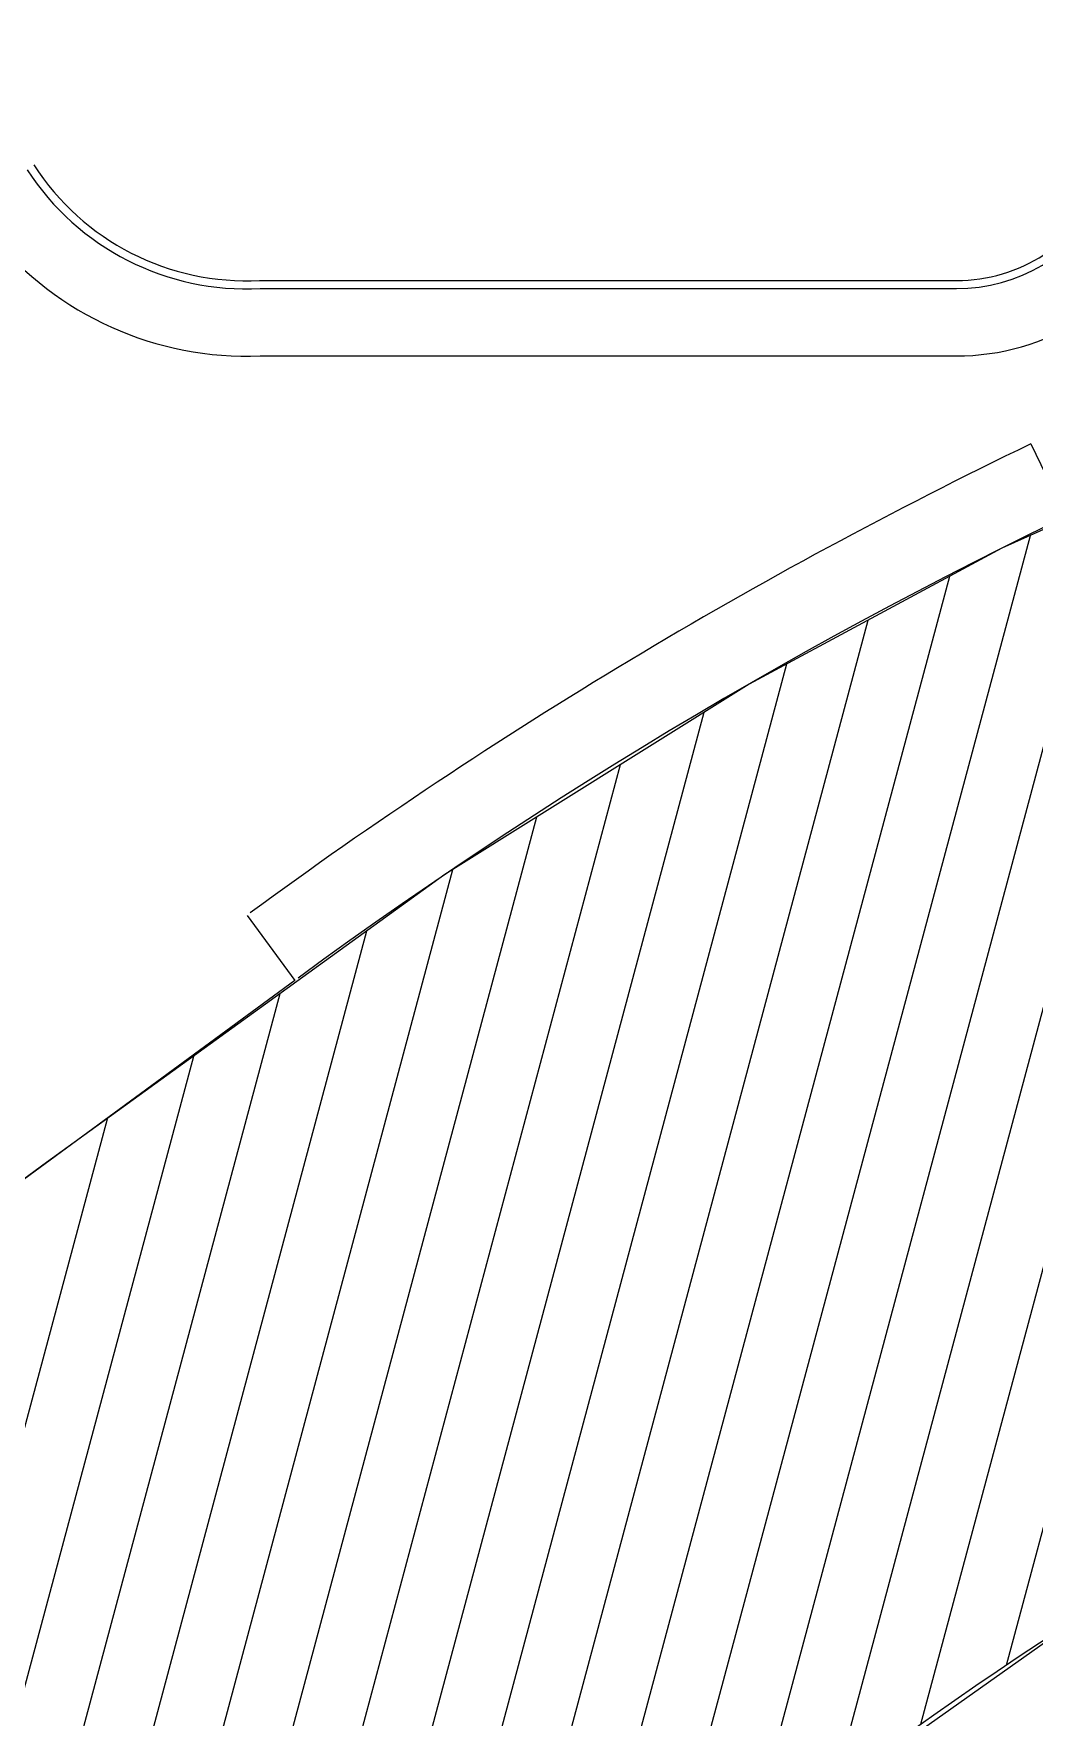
# Model space of a CAD drawing. Header units: metres. Extents: x 1796 to 2240, y -1398 to -999.
# Drawn here: x 2180.33 to 2186.83, y -1043.82 to -1032.89 of the extents above; entities that cross this region are included whole.
import ezdxf

# ---------------------------------------------------------------- set-up
doc = ezdxf.new("R2010")
doc.units = ezdxf.units.M
doc.header["$MEASUREMENT"] = 0
doc.linetypes.add('HIDDEN', pattern=[0.375, 0.25, -0.125])
doc.layers.add('ARQUITETURA', color=253, linetype='CONTINUOUS')
doc.layers.add('IMPLANTAÇÃO 1', color=2, linetype='HIDDEN')

msp = doc.modelspace()

# ---------------------------------------------------------------- hatches: boundary and pattern name
at = {"layer": 'IMPLANTAÇÃO 1', "linetype": 'ByBlock'}
h = msp.add_hatch(dxfattribs=at)
h.set_pattern_fill('ANSI31', color=1, scale=3.5, angle=30)
h.set_pattern_definition([(75, (-94.63224, -7e-12), (-0.42259255, 0.11323333), [])])
h.paths.add_polyline_path([(2195.277, -1039.791), (2193.909, -1033.641), (2191.527, -1034.269), (2189.091, -1035.123), (2186.621, -1036.229), (2184.979, -1037.111), (2183.002, -1038.348), (2180.415, -1040.22), (2178.519, -1041.611), (2176.836, -1042.846), (2175.671, -1043.7), (2177.162, -1045.732), (2178.128, -1047.05), (2179.398, -1048.78), (2180.796, -1047.754), (2183.035, -1046.111), (2184.533, -1045.012), (2185.775, -1044.101, -0.103899)])

# ---------------------------------------------------------------- linework, layer by layer
at = {"layer": 'ARQUITETURA'}
for p, q in [((2180.463, -1033.979, 0), (2180.463, -1033.979, 0)), ((2181.799, -1034.489, 0), (2186.327, -1034.489, 0)), ((2181.802, -1034.542, 0), (2186.327, -1034.542, 0)), ((2181.802, -1034.979, 0), (2186.271, -1034.978, 0)), ((2186.811, -1035.551, 0), (2187.039, -1036.024, 0)), ((2181.717, -1038.614, 0), (2182.028, -1039.037, 0)), ((2182.028, -1039.037, 0), (2175.671, -1043.7, 0))]:
    msp.add_line(p, q, dxfattribs=at)
for centre, radius, start, end in [((2200.785, -1064.56, 0), 31.675, 78.8118, 126.2654), ((2186.327, -1033.439, 0), 1.05, 270.0007, 335.4374), ((2186.327, -1033.439, 0), 1.103, 270.0011, 330.7708), ((2181.714, -1032.844, 0), 2.137, 219.1563, 272.3701), ((2186.327, -1033.44, 0), 1.539, 267.9116, 331.4495), ((2200.785, -1064.56, 0), 32.2, 115.7202, 126.2654), ((2200.785, -1064.56, 0), 25.375, 78.8118, 126.2654), ((2200.785, -1064.56, 0), 25.375, 78.8118, 126.2654)]:
    msp.add_arc(centre, radius, start, end, dxfattribs=at)
at = {"layer": 'ARQUITETURA', "extrusion": (-2.21209e-08, 1.07996e-07, 1)}
for radius, start, end in [(1.702, 213.0345, 272.9268), (1.649, 212.9255, 272.9444)]:
    msp.add_arc((2181.715, -1032.842, 0), radius, start, end, dxfattribs=at)
at = {"layer": 'IMPLANTAÇÃO 1', "color": 1, "linetype": 'ByBlock', "elevation": 0}
msp.add_lwpolyline([(2195.277, -1039.791), (2193.909, -1033.641), (2191.527, -1034.269), (2189.091, -1035.123), (2186.621, -1036.229), (2184.979, -1037.111), (2183.002, -1038.348), (2180.415, -1040.22), (2178.519, -1041.611), (2176.836, -1042.846), (2175.671, -1043.7), (2177.162, -1045.732), (2178.128, -1047.05), (2179.398, -1048.78), (2180.796, -1047.754), (2183.035, -1046.111), (2184.533, -1045.012), (2187.149, -1043.161), (2189.418, -1041.874), (2192.227, -1040.672), (2194.427, -1039.995), (2195.277, -1039.791)], dxfattribs=at)

doc.saveas('drawing.dxf')
